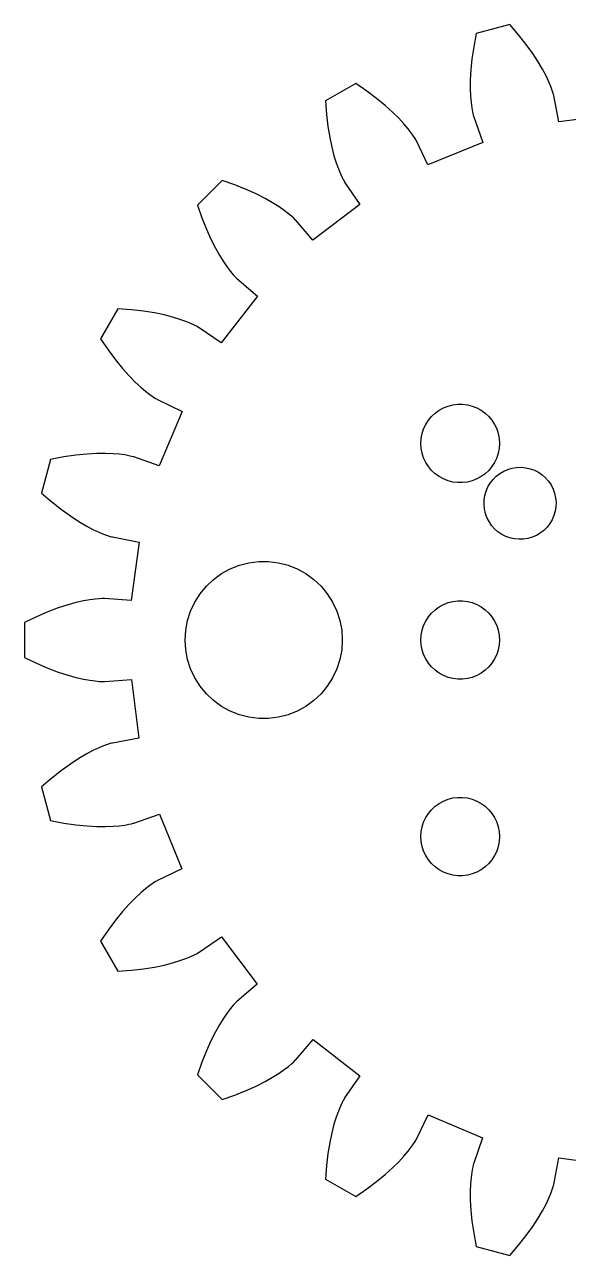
# Model space of a CAD drawing. Header units: metres. Extents: x -24.1 to 24.1, y 85.9 to 134.1.
# Drawn here: x -24.13 to -3.37, y 86.52 to 133.48 of the extents above; entities that cross this region are included whole.
import ezdxf

# ---------------------------------------------------------------- set-up
doc = ezdxf.new("R2010")
doc.units = ezdxf.units.M

msp = doc.modelspace()

# ---------------------------------------------------------------- linework, layer by layer
for p, q in [((-5.60429, 133.478), (-6.88533, 133.134)), ((-5.26854, 133.091), (-5.60429, 133.478)), ((-6.88533, 133.134), (-6.98279, 132.632)), ((-4.9785, 132.724), (-5.26854, 133.091)), ((-6.98279, 132.632), (-7.05064, 132.169)), ((-4.73155, 132.381), (-4.9785, 132.724)), ((-7.05064, 132.169), (-7.09277, 131.748)), ((-4.52492, 132.064), (-4.73155, 132.381)), ((-4.35561, 131.776), (-4.52492, 132.064)), ((-7.09277, 131.748), (-7.11319, 131.37)), ((-4.22044, 131.52), (-4.35561, 131.776)), ((-4.11612, 131.298), (-4.22044, 131.52)), ((-11.4898, 131.227), (-12.6383, 130.564)), ((-11.0654, 130.941), (-11.4898, 131.227)), ((-7.11319, 131.37), (-7.11589, 131.036)), ((-7.11589, 131.036), (-7.105, 130.747)), ((-4.03912, 131.113), (-4.11612, 131.298)), ((-3.98589, 130.967), (-4.03912, 131.113)), ((-12.6383, 130.564), (-12.6024, 130.053)), ((-10.6904, 130.661), (-11.0654, 130.941)), ((-10.3629, 130.394), (-10.6904, 130.661)), ((-7.105, 130.747), (-7.08455, 130.503)), ((-3.95264, 130.861), (-3.98589, 130.967)), ((-3.93558, 130.796), (-3.95264, 130.861)), ((-3.93077, 130.774), (-3.93558, 130.796)), ((-3.7406, 129.769), (-3.93077, 130.774)), ((-10.0813, 130.141), (-10.3629, 130.394)), ((-9.84322, 129.907), (-10.0813, 130.141)), ((-7.08455, 130.503), (-7.05875, 130.304)), ((-7.05875, 130.304), (-7.03162, 130.151)), ((-7.03162, 130.151), (-7.00729, 130.042)), ((-12.6024, 130.053), (-12.5482, 129.589)), ((-9.64644, 129.694), (-9.84322, 129.907)), ((-9.48831, 129.507), (-9.64644, 129.694)), ((-7.00729, 130.042), (-6.98979, 129.978)), ((-6.98979, 129.978), (-6.98308, 129.957)), ((-6.98308, 129.957), (-6.64108, 128.979)), ((-1.50261, 130.051), (-3.7406, 129.769)), ((-12.5482, 129.589), (-12.4799, 129.171)), ((-12.4799, 129.171), (-12.4018, 128.801)), ((-9.36607, 129.349), (-9.48831, 129.507)), ((-9.27673, 129.221), (-9.36607, 129.349)), ((-9.21712, 129.127), (-9.27673, 129.221)), ((-12.4018, 128.801), (-12.318, 128.478)), ((-9.18393, 129.069), (-9.21712, 129.127)), ((-9.17366, 129.049), (-9.18393, 129.069)), ((-8.72983, 128.128), (-9.17366, 129.049)), ((-6.64108, 128.979), (-8.72983, 128.128)), ((-12.318, 128.478), (-12.2326, 128.201)), ((-12.2326, 128.201), (-12.1497, 127.971)), ((-12.1497, 127.971), (-12.0734, 127.786)), ((-12.0734, 127.786), (-12.0075, 127.644)), ((-16.5923, 127.53), (-17.5301, 126.592)), ((-16.1082, 127.363), (-16.5923, 127.53)), ((-15.6737, 127.191), (-16.1082, 127.363)), ((-12.0075, 127.644), (-11.9559, 127.546)), ((-11.9559, 127.546), (-11.9223, 127.488)), ((-11.9223, 127.488), (-11.9103, 127.469)), ((-11.9103, 127.469), (-11.327, 126.614)), ((-15.2881, 127.017), (-15.6737, 127.191)), ((-14.9506, 126.845), (-15.2881, 127.017)), ((-14.66, 126.681), (-14.9506, 126.845)), ((-17.5301, 126.592), (-17.3631, 126.108)), ((-14.415, 126.527), (-14.66, 126.681)), ((-14.2139, 126.387), (-14.415, 126.527)), ((-14.0547, 126.265), (-14.2139, 126.387)), ((-11.327, 126.614), (-13.1241, 125.25)), ((-17.3631, 126.108), (-17.1906, 125.674)), ((-13.9354, 126.165), (-14.0547, 126.265)), ((-13.8535, 126.09), (-13.9354, 126.165)), ((-13.8064, 126.042), (-13.8535, 126.09)), ((-13.7914, 126.026), (-13.8064, 126.042)), ((-13.1241, 125.25), (-13.7914, 126.026)), ((-17.1906, 125.674), (-17.0166, 125.288)), ((-17.0166, 125.288), (-16.8453, 124.951)), ((-16.8453, 124.951), (-16.6807, 124.66)), ((-16.6807, 124.66), (-16.5267, 124.415)), ((-16.5267, 124.415), (-16.3869, 124.214)), ((-16.3869, 124.214), (-16.2652, 124.055)), ((-16.2652, 124.055), (-16.165, 123.935)), ((-16.165, 123.935), (-16.0896, 123.853)), ((-16.0896, 123.853), (-16.0423, 123.806)), ((-16.0423, 123.806), (-16.0258, 123.791)), ((-16.0258, 123.791), (-15.241, 123.116)), ((-15.241, 123.116), (-16.6241, 121.334)), ((-20.564, 122.638), (-21.2271, 121.49)), ((-20.0532, 122.602), (-20.564, 122.638)), ((-19.5889, 122.548), (-20.0532, 122.602)), ((-19.1714, 122.48), (-19.5889, 122.548)), ((-18.8011, 122.402), (-19.1714, 122.48)), ((-18.4778, 122.318), (-18.8011, 122.402)), ((-18.2013, 122.233), (-18.4778, 122.318)), ((-17.9708, 122.15), (-18.2013, 122.233)), ((-17.7856, 122.073), (-17.9708, 122.15)), ((-17.6444, 122.007), (-17.7856, 122.073)), ((-17.5457, 121.956), (-17.6444, 122.007)), ((-17.488, 121.922), (-17.5457, 121.956)), ((-17.4692, 121.91), (-17.488, 121.922)), ((-16.6241, 121.334), (-17.4692, 121.91)), ((-21.2271, 121.49), (-20.9406, 121.065)), ((-20.9406, 121.065), (-20.6615, 120.69)), ((-20.6615, 120.69), (-20.3936, 120.363)), ((-20.3936, 120.363), (-20.1408, 120.081)), ((-20.1408, 120.081), (-19.9066, 119.843)), ((-19.9066, 119.843), (-19.6944, 119.646)), ((-19.6944, 119.646), (-19.5074, 119.488)), ((-19.5074, 119.488), (-19.3486, 119.366)), ((-19.3486, 119.366), (-19.2209, 119.277)), ((-19.2209, 119.277), (-19.1269, 119.217)), ((-19.1269, 119.217), (-19.069, 119.184)), ((-19.069, 119.184), (-19.0492, 119.174)), ((-19.0492, 119.174), (-18.1163, 118.724)), ((-8.30373, 118.766), (-8.13866, 118.857)), ((-8.13866, 118.857), (-7.96352, 118.927)), ((-7.96352, 118.927), (-7.78107, 118.973)), ((-7.78107, 118.973), (-7.59418, 118.997)), ((-7.59418, 118.997), (-7.40581, 118.997)), ((-7.40581, 118.997), (-7.21892, 118.973)), ((-7.21892, 118.973), (-7.03647, 118.927)), ((-7.03647, 118.927), (-6.86133, 118.857)), ((-6.86133, 118.857), (-6.69626, 118.766)), ((-18.1163, 118.724), (-18.9911, 116.645)), ((-8.81445, 118.223), (-8.71352, 118.382)), ((-8.71352, 118.382), (-8.59344, 118.527)), ((-8.59344, 118.527), (-8.45613, 118.656)), ((-8.45613, 118.656), (-8.30373, 118.766)), ((-6.69626, 118.766), (-6.54385, 118.656)), ((-6.54385, 118.656), (-6.40654, 118.527)), ((-6.40654, 118.527), (-6.28647, 118.382)), ((-6.28647, 118.382), (-6.18553, 118.223)), ((-8.98816, 117.688), (-8.95287, 117.873)), ((-8.95287, 117.873), (-8.89465, 118.052)), ((-8.89465, 118.052), (-8.81445, 118.223)), ((-6.18553, 118.223), (-6.10533, 118.052)), ((-6.10533, 118.052), (-6.04712, 117.873)), ((-6.04712, 117.873), (-6.01183, 117.688)), ((-9, 117.5), (-8.98816, 117.688)), ((-8.98816, 117.312), (-9, 117.5)), ((-6.01183, 117.688), (-6, 117.5)), ((-6, 117.5), (-6.01183, 117.312)), ((-22.6317, 116.983), (-23.1344, 116.885)), ((-22.1691, 117.051), (-22.6317, 116.983)), ((-21.7482, 117.093), (-22.1691, 117.051)), ((-21.3703, 117.113), (-21.7482, 117.093)), ((-21.0363, 117.116), (-21.3703, 117.113)), ((-20.7471, 117.105), (-21.0363, 117.116)), ((-20.5031, 117.085), (-20.7471, 117.105)), ((-20.3044, 117.059), (-20.5031, 117.085)), ((-20.1509, 117.032), (-20.3044, 117.059)), ((-20.0423, 117.007), (-20.1509, 117.032)), ((-19.9778, 116.99), (-20.0423, 117.007)), ((-19.9566, 116.983), (-19.9778, 116.99)), ((-18.9911, 116.645), (-19.9566, 116.983)), ((-8.95287, 117.127), (-8.98816, 117.312)), ((-8.89465, 116.948), (-8.95287, 117.127)), ((-8.81445, 116.777), (-8.89465, 116.948)), ((-6.10533, 116.948), (-6.18553, 116.777)), ((-6.04712, 117.127), (-6.10533, 116.948)), ((-6.01183, 117.312), (-6.04712, 117.127)), ((-23.1344, 116.885), (-23.4776, 115.604)), ((-8.71352, 116.618), (-8.81445, 116.777)), ((-8.59344, 116.473), (-8.71352, 116.618)), ((-8.45613, 116.344), (-8.59344, 116.473)), ((-6.40654, 116.473), (-6.54385, 116.344)), ((-6.28647, 116.618), (-6.40654, 116.473)), ((-6.18553, 116.777), (-6.28647, 116.618)), ((-5.83914, 116.44), (-5.68066, 116.509)), ((-5.68066, 116.509), (-5.51485, 116.557)), ((-5.51485, 116.557), (-5.3443, 116.584)), ((-5.3443, 116.584), (-5.17172, 116.589)), ((-5.17172, 116.589), (-4.9998, 116.573)), ((-4.9998, 116.573), (-4.8313, 116.535)), ((-4.8313, 116.535), (-4.66882, 116.477)), ((-4.66882, 116.477), (-4.51497, 116.398)), ((-8.30373, 116.234), (-8.45613, 116.344)), ((-8.13866, 116.143), (-8.30373, 116.234)), ((-7.96352, 116.073), (-8.13866, 116.143)), ((-7.78107, 116.027), (-7.96352, 116.073)), ((-7.59418, 116.003), (-7.78107, 116.027)), ((-7.40581, 116.003), (-7.59418, 116.003)), ((-7.21892, 116.027), (-7.40581, 116.003)), ((-7.03647, 116.073), (-7.21892, 116.027)), ((-6.86133, 116.143), (-7.03647, 116.073)), ((-6.69626, 116.234), (-6.86133, 116.143)), ((-6.54385, 116.344), (-6.69626, 116.234)), ((-6.44003, 115.839), (-6.35214, 115.988)), ((-6.35214, 115.988), (-6.24631, 116.124)), ((-6.24631, 116.124), (-6.12421, 116.246)), ((-6.12421, 116.246), (-5.98776, 116.352)), ((-5.98776, 116.352), (-5.83914, 116.44)), ((-4.51497, 116.398), (-4.37216, 116.301)), ((-4.37216, 116.301), (-4.24263, 116.187)), ((-4.24263, 116.187), (-4.12845, 116.058)), ((-4.12845, 116.058), (-4.03139, 115.915)), ((-23.4776, 115.604), (-23.091, 115.269)), ((-6.5838, 115.344), (-6.55679, 115.515)), ((-6.55679, 115.515), (-6.50862, 115.681)), ((-6.50862, 115.681), (-6.44003, 115.839)), ((-4.03139, 115.915), (-3.95299, 115.761)), ((-3.95299, 115.761), (-3.8945, 115.599)), ((-3.8945, 115.599), (-3.85683, 115.43)), ((-23.091, 115.269), (-22.7243, 114.979)), ((-6.58923, 115.172), (-6.5838, 115.344)), ((-6.57298, 115), (-6.58923, 115.172)), ((-3.84601, 115.086), (-3.87302, 114.915)), ((-3.85683, 115.43), (-3.84059, 115.258)), ((-3.84059, 115.258), (-3.84601, 115.086)), ((-22.7243, 114.979), (-22.3809, 114.732)), ((-22.3809, 114.732), (-22.0638, 114.525)), ((-6.53531, 114.831), (-6.57298, 115)), ((-6.47682, 114.669), (-6.53531, 114.831)), ((-6.39842, 114.515), (-6.47682, 114.669)), ((-3.98978, 114.591), (-4.07767, 114.442)), ((-3.92119, 114.749), (-3.98978, 114.591)), ((-3.87302, 114.915), (-3.92119, 114.749)), ((-22.0638, 114.525), (-21.7759, 114.356)), ((-21.7759, 114.356), (-21.52, 114.22)), ((-21.52, 114.22), (-21.2985, 114.116)), ((-21.2985, 114.116), (-21.1135, 114.039)), ((-6.30136, 114.372), (-6.39842, 114.515)), ((-6.18718, 114.243), (-6.30136, 114.372)), ((-6.05765, 114.128), (-6.18718, 114.243)), ((-5.91484, 114.031), (-6.05765, 114.128)), ((-4.3056, 114.184), (-4.44205, 114.078)), ((-4.1835, 114.306), (-4.3056, 114.184)), ((-4.07767, 114.442), (-4.1835, 114.306)), ((-21.1135, 114.039), (-20.967, 113.986)), ((-20.967, 113.986), (-20.8608, 113.953)), ((-20.8608, 113.953), (-20.7962, 113.936)), ((-20.7962, 113.936), (-20.7745, 113.931)), ((-20.7745, 113.931), (-19.757, 113.738)), ((-19.757, 113.738), (-20.0639, 111.504)), ((-5.76099, 113.953), (-5.91484, 114.031)), ((-5.59851, 113.895), (-5.76099, 113.953)), ((-5.43001, 113.857), (-5.59851, 113.895)), ((-5.2581, 113.841), (-5.43001, 113.857)), ((-5.08551, 113.846), (-5.2581, 113.841)), ((-4.91496, 113.873), (-5.08551, 113.846)), ((-4.74915, 113.921), (-4.91496, 113.873)), ((-4.59067, 113.99), (-4.74915, 113.921)), ((-4.44205, 114.078), (-4.59067, 113.99)), ((-16.6075, 112.533), (-16.2773, 112.714)), ((-16.2773, 112.714), (-15.927, 112.853)), ((-15.927, 112.853), (-15.5621, 112.947)), ((-15.5621, 112.947), (-15.1884, 112.994)), ((-15.1884, 112.994), (-14.8116, 112.994)), ((-14.8116, 112.994), (-14.4379, 112.947)), ((-14.4379, 112.947), (-14.0729, 112.853)), ((-14.0729, 112.853), (-13.7227, 112.714)), ((-13.7227, 112.714), (-13.3925, 112.533)), ((-17.1869, 112.054), (-16.9123, 112.312)), ((-16.9123, 112.312), (-16.6075, 112.533)), ((-13.3925, 112.533), (-13.0877, 112.312)), ((-13.0877, 112.312), (-12.8131, 112.054)), ((-17.6289, 111.445), (-17.427, 111.763)), ((-17.427, 111.763), (-17.1869, 112.054)), ((-12.8131, 112.054), (-12.5729, 111.763)), ((-12.5729, 111.763), (-12.3711, 111.445)), ((-22.4831, 111.34), (-22.8429, 111.222)), ((-22.1613, 111.429), (-22.4831, 111.34)), ((-21.8791, 111.493), (-22.1613, 111.429)), ((-21.6381, 111.537), (-21.8791, 111.493)), ((-21.4395, 111.563), (-21.6381, 111.537)), ((-21.2842, 111.577), (-21.4395, 111.563)), ((-21.173, 111.581), (-21.2842, 111.577)), ((-21.1062, 111.581), (-21.173, 111.581)), ((-21.084, 111.58), (-21.1062, 111.581)), ((-20.0639, 111.504), (-21.084, 111.58)), ((-17.7893, 111.104), (-17.6289, 111.445)), ((-12.3711, 111.445), (-12.2107, 111.104)), ((-8.30373, 111.266), (-8.13866, 111.357)), ((-8.13866, 111.357), (-7.96352, 111.427)), ((-7.96352, 111.427), (-7.78107, 111.473)), ((-7.78107, 111.473), (-7.59418, 111.497)), ((-7.59418, 111.497), (-7.40581, 111.497)), ((-7.40581, 111.497), (-7.21892, 111.473)), ((-7.21892, 111.473), (-7.03647, 111.427)), ((-7.03647, 111.427), (-6.86133, 111.357)), ((-6.86133, 111.357), (-6.69626, 111.266)), ((-23.6678, 110.887), (-24.1281, 110.663)), ((-23.2385, 111.073), (-23.6678, 110.887)), ((-22.8429, 111.222), (-23.2385, 111.073)), ((-17.9057, 110.746), (-17.7893, 111.104)), ((-12.2107, 111.104), (-12.0942, 110.746)), ((-8.81445, 110.723), (-8.71352, 110.882)), ((-8.71352, 110.882), (-8.59344, 111.027)), ((-8.59344, 111.027), (-8.45613, 111.156)), ((-8.45613, 111.156), (-8.30373, 111.266)), ((-6.69626, 111.266), (-6.54385, 111.156)), ((-6.54385, 111.156), (-6.40654, 111.027)), ((-6.40654, 111.027), (-6.28647, 110.882)), ((-6.28647, 110.882), (-6.18553, 110.723)), ((-24.1281, 110.663), (-24.1281, 109.337)), ((-18, 110), (-17.9763, 110.376)), ((-17.9763, 110.376), (-17.9057, 110.746)), ((-12.0942, 110.746), (-12.0237, 110.376)), ((-12.0237, 110.376), (-12, 110)), ((-8.98816, 110.188), (-8.95287, 110.373)), ((-8.95287, 110.373), (-8.89465, 110.552)), ((-8.89465, 110.552), (-8.81445, 110.723)), ((-6.18553, 110.723), (-6.10533, 110.552)), ((-6.10533, 110.552), (-6.04712, 110.373)), ((-6.04712, 110.373), (-6.01183, 110.188)), ((-17.9763, 109.624), (-18, 110)), ((-12, 110), (-12.0237, 109.624)), ((-9, 110), (-8.98816, 110.188)), ((-8.98816, 109.812), (-9, 110)), ((-6.01183, 110.188), (-6, 110)), ((-6, 110), (-6.01183, 109.812)), ((-17.9057, 109.254), (-17.9763, 109.624)), ((-12.0237, 109.624), (-12.0942, 109.254)), ((-8.95287, 109.627), (-8.98816, 109.812)), ((-8.89465, 109.448), (-8.95287, 109.627)), ((-8.81445, 109.277), (-8.89465, 109.448)), ((-6.10533, 109.448), (-6.18553, 109.277)), ((-6.04712, 109.627), (-6.10533, 109.448)), ((-6.01183, 109.812), (-6.04712, 109.627)), ((-24.1281, 109.337), (-23.6678, 109.113)), ((-23.6678, 109.113), (-23.2385, 108.927)), ((-17.7893, 108.896), (-17.9057, 109.254)), ((-12.0942, 109.254), (-12.2107, 108.896)), ((-8.71352, 109.118), (-8.81445, 109.277)), ((-8.59344, 108.973), (-8.71352, 109.118)), ((-8.45613, 108.844), (-8.59344, 108.973)), ((-6.40654, 108.973), (-6.54385, 108.844)), ((-6.28647, 109.118), (-6.40654, 108.973)), ((-6.18553, 109.277), (-6.28647, 109.118)), ((-23.2385, 108.927), (-22.8429, 108.778)), ((-22.8429, 108.778), (-22.4831, 108.66)), ((-22.4831, 108.66), (-22.1613, 108.571)), ((-22.1613, 108.571), (-21.8791, 108.507)), ((-21.8791, 108.507), (-21.6381, 108.463)), ((-21.084, 108.42), (-20.0514, 108.497)), ((-20.0514, 108.497), (-19.7694, 106.259)), ((-17.6289, 108.555), (-17.7893, 108.896)), ((-17.427, 108.237), (-17.6289, 108.555)), ((-12.3711, 108.555), (-12.5729, 108.237)), ((-12.2107, 108.896), (-12.3711, 108.555)), ((-8.30373, 108.734), (-8.45613, 108.844)), ((-8.13866, 108.643), (-8.30373, 108.734)), ((-7.96352, 108.573), (-8.13866, 108.643)), ((-7.78107, 108.527), (-7.96352, 108.573)), ((-7.59418, 108.503), (-7.78107, 108.527)), ((-7.40581, 108.503), (-7.59418, 108.503)), ((-7.21892, 108.527), (-7.40581, 108.503)), ((-7.03647, 108.573), (-7.21892, 108.527)), ((-6.86133, 108.643), (-7.03647, 108.573)), ((-6.69626, 108.734), (-6.86133, 108.643)), ((-6.54385, 108.844), (-6.69626, 108.734)), ((-21.6381, 108.463), (-21.4395, 108.437)), ((-21.4395, 108.437), (-21.2842, 108.423)), ((-21.2842, 108.423), (-21.173, 108.419)), ((-21.173, 108.419), (-21.1062, 108.419)), ((-21.1062, 108.419), (-21.084, 108.42)), ((-17.1869, 107.946), (-17.427, 108.237)), ((-12.5729, 108.237), (-12.8131, 107.946)), ((-16.9123, 107.688), (-17.1869, 107.946)), ((-16.6075, 107.467), (-16.9123, 107.688)), ((-13.0877, 107.688), (-13.3925, 107.467)), ((-12.8131, 107.946), (-13.0877, 107.688)), ((-16.2773, 107.286), (-16.6075, 107.467)), ((-15.927, 107.147), (-16.2773, 107.286)), ((-15.5621, 107.053), (-15.927, 107.147)), ((-14.0729, 107.147), (-14.4379, 107.053)), ((-13.7227, 107.286), (-14.0729, 107.147)), ((-13.3925, 107.467), (-13.7227, 107.286)), ((-15.1884, 107.006), (-15.5621, 107.053)), ((-14.8116, 107.006), (-15.1884, 107.006)), ((-14.4379, 107.053), (-14.8116, 107.006)), ((-19.7694, 106.259), (-20.7745, 106.069)), ((-21.52, 105.78), (-21.7759, 105.644)), ((-21.2985, 105.884), (-21.52, 105.78)), ((-21.1135, 105.961), (-21.2985, 105.884)), ((-20.967, 106.014), (-21.1135, 105.961)), ((-20.8608, 106.047), (-20.967, 106.014)), ((-20.7962, 106.064), (-20.8608, 106.047)), ((-20.7745, 106.069), (-20.7962, 106.064)), ((-22.3809, 105.268), (-22.7243, 105.021)), ((-22.0638, 105.475), (-22.3809, 105.268)), ((-21.7759, 105.644), (-22.0638, 105.475)), ((-23.091, 104.731), (-23.4776, 104.396)), ((-22.7243, 105.021), (-23.091, 104.731)), ((-23.4776, 104.396), (-23.1344, 103.115)), ((-8.30373, 103.766), (-8.13866, 103.857)), ((-8.13866, 103.857), (-7.96352, 103.927)), ((-7.96352, 103.927), (-7.78107, 103.973)), ((-7.78107, 103.973), (-7.59418, 103.997)), ((-7.59418, 103.997), (-7.40581, 103.997)), ((-7.40581, 103.997), (-7.21892, 103.973)), ((-7.21892, 103.973), (-7.03647, 103.927)), ((-7.03647, 103.927), (-6.86133, 103.857)), ((-6.86133, 103.857), (-6.69626, 103.766)), ((-19.9566, 103.017), (-18.9792, 103.359)), ((-18.9792, 103.359), (-18.1276, 101.27)), ((-8.81445, 103.223), (-8.71352, 103.382)), ((-8.71352, 103.382), (-8.59344, 103.527)), ((-8.59344, 103.527), (-8.45613, 103.656)), ((-8.45613, 103.656), (-8.30373, 103.766)), ((-6.69626, 103.766), (-6.54385, 103.656)), ((-6.54385, 103.656), (-6.40654, 103.527)), ((-6.40654, 103.527), (-6.28647, 103.382)), ((-6.28647, 103.382), (-6.18553, 103.223)), ((-23.1344, 103.115), (-22.6317, 103.017)), ((-22.6317, 103.017), (-22.1691, 102.949)), ((-22.1691, 102.949), (-21.7482, 102.907)), ((-21.7482, 102.907), (-21.3703, 102.887)), ((-21.3703, 102.887), (-21.0363, 102.884)), ((-21.0363, 102.884), (-20.7471, 102.895)), ((-20.7471, 102.895), (-20.5031, 102.915)), ((-20.5031, 102.915), (-20.3044, 102.941)), ((-20.3044, 102.941), (-20.1509, 102.968)), ((-20.1509, 102.968), (-20.0423, 102.993)), ((-20.0423, 102.993), (-19.9778, 103.01)), ((-19.9778, 103.01), (-19.9566, 103.017)), ((-8.98816, 102.688), (-8.95287, 102.873)), ((-8.95287, 102.873), (-8.89465, 103.052)), ((-8.89465, 103.052), (-8.81445, 103.223)), ((-6.18553, 103.223), (-6.10533, 103.052)), ((-6.10533, 103.052), (-6.04712, 102.873)), ((-6.04712, 102.873), (-6.01183, 102.688)), ((-9, 102.5), (-8.98816, 102.688)), ((-8.98816, 102.312), (-9, 102.5)), ((-6.01183, 102.688), (-6, 102.5)), ((-6, 102.5), (-6.01183, 102.312)), ((-8.95287, 102.127), (-8.98816, 102.312)), ((-8.89465, 101.948), (-8.95287, 102.127)), ((-8.81445, 101.777), (-8.89465, 101.948)), ((-6.10533, 101.948), (-6.18553, 101.777)), ((-6.04712, 102.127), (-6.10533, 101.948)), ((-6.01183, 102.312), (-6.04712, 102.127)), ((-8.71352, 101.618), (-8.81445, 101.777)), ((-8.59344, 101.473), (-8.71352, 101.618)), ((-8.45613, 101.344), (-8.59344, 101.473)), ((-6.40654, 101.473), (-6.54385, 101.344)), ((-6.28647, 101.618), (-6.40654, 101.473)), ((-6.18553, 101.777), (-6.28647, 101.618)), ((-18.1276, 101.27), (-19.0492, 100.826)), ((-8.30373, 101.234), (-8.45613, 101.344)), ((-8.13866, 101.143), (-8.30373, 101.234)), ((-7.96352, 101.073), (-8.13866, 101.143)), ((-7.78107, 101.027), (-7.96352, 101.073)), ((-7.59418, 101.003), (-7.78107, 101.027)), ((-7.40581, 101.003), (-7.59418, 101.003)), ((-7.21892, 101.027), (-7.40581, 101.003)), ((-7.03647, 101.073), (-7.21892, 101.027)), ((-6.86133, 101.143), (-7.03647, 101.073)), ((-6.69626, 101.234), (-6.86133, 101.143)), ((-6.54385, 101.344), (-6.69626, 101.234)), ((-19.5074, 100.512), (-19.6944, 100.354)), ((-19.3486, 100.634), (-19.5074, 100.512)), ((-19.2209, 100.723), (-19.3486, 100.634)), ((-19.1269, 100.783), (-19.2209, 100.723)), ((-19.069, 100.816), (-19.1269, 100.783)), ((-19.0492, 100.826), (-19.069, 100.816)), ((-19.9066, 100.157), (-20.1408, 99.9187)), ((-19.6944, 100.354), (-19.9066, 100.157)), ((-20.3936, 99.6371), (-20.6615, 99.3096)), ((-20.1408, 99.9187), (-20.3936, 99.6371)), ((-20.6615, 99.3096), (-20.9406, 98.9346)), ((-20.9406, 98.9346), (-21.2271, 98.5102)), ((-17.4692, 98.0897), (-16.6137, 98.673)), ((-16.6137, 98.673), (-15.2505, 96.8759)), ((-21.2271, 98.5102), (-20.564, 97.3617)), ((-18.8011, 97.5982), (-18.4778, 97.682)), ((-18.4778, 97.682), (-18.2013, 97.7674)), ((-18.2013, 97.7674), (-17.9708, 97.8503)), ((-17.9708, 97.8503), (-17.7856, 97.9266)), ((-17.7856, 97.9266), (-17.6444, 97.9925)), ((-17.6444, 97.9925), (-17.5457, 98.0441)), ((-17.5457, 98.0441), (-17.488, 98.0777)), ((-17.488, 98.0777), (-17.4692, 98.0897)), ((-20.564, 97.3617), (-20.0532, 97.3976)), ((-20.0532, 97.3976), (-19.5889, 97.4518)), ((-19.5889, 97.4518), (-19.1714, 97.5201)), ((-19.1714, 97.5201), (-18.8011, 97.5982)), ((-15.2505, 96.8759), (-16.0258, 96.2086)), ((-16.2652, 95.9453), (-16.3869, 95.7861)), ((-16.165, 96.0646), (-16.2652, 95.9453)), ((-16.0896, 96.1465), (-16.165, 96.0646)), ((-16.0423, 96.1936), (-16.0896, 96.1465)), ((-16.0258, 96.2086), (-16.0423, 96.1936)), ((-16.6807, 95.34), (-16.8453, 95.0494)), ((-16.5267, 95.585), (-16.6807, 95.34)), ((-16.3869, 95.7861), (-16.5267, 95.585)), ((-16.8453, 95.0494), (-17.0166, 94.7119)), ((-17.0166, 94.7119), (-17.1906, 94.3263)), ((-13.7914, 93.9742), (-13.116, 94.759)), ((-13.116, 94.759), (-11.334, 93.3759)), ((-17.1906, 94.3263), (-17.3631, 93.8918)), ((-13.8535, 93.9104), (-13.8064, 93.9577)), ((-13.8064, 93.9577), (-13.7914, 93.9742)), ((-17.3631, 93.8918), (-17.5301, 93.4077)), ((-14.66, 93.3193), (-14.415, 93.4733)), ((-14.415, 93.4733), (-14.2139, 93.6131)), ((-14.2139, 93.6131), (-14.0547, 93.7348)), ((-14.0547, 93.7348), (-13.9354, 93.835)), ((-13.9354, 93.835), (-13.8535, 93.9104)), ((-17.5301, 93.4077), (-16.5923, 92.4699)), ((-15.6737, 92.8094), (-15.2881, 92.9834)), ((-15.2881, 92.9834), (-14.9506, 93.1547)), ((-14.9506, 93.1547), (-14.66, 93.3193)), ((-11.334, 93.3759), (-11.9103, 92.5308)), ((-16.5923, 92.4699), (-16.1082, 92.6369)), ((-16.1082, 92.6369), (-15.6737, 92.8094)), ((-11.9223, 92.512), (-11.9559, 92.4543)), ((-11.9103, 92.5308), (-11.9223, 92.512)), ((-12.0734, 92.2144), (-12.1497, 92.0292)), ((-12.0075, 92.3556), (-12.0734, 92.2144)), ((-11.9559, 92.4543), (-12.0075, 92.3556)), ((-12.2326, 91.7987), (-12.318, 91.5222)), ((-12.1497, 92.0292), (-12.2326, 91.7987)), ((-9.17366, 90.9508), (-8.72438, 91.8837)), ((-8.72438, 91.8837), (-6.64522, 91.0089)), ((-12.4018, 91.1989), (-12.4799, 90.8286)), ((-12.318, 91.5222), (-12.4018, 91.1989)), ((-12.4799, 90.8286), (-12.5482, 90.4111)), ((-9.48831, 90.4926), (-9.36607, 90.6514)), ((-9.36607, 90.6514), (-9.27673, 90.7791)), ((-9.27673, 90.7791), (-9.21712, 90.8731)), ((-9.21712, 90.8731), (-9.18393, 90.931)), ((-9.18393, 90.931), (-9.17366, 90.9508)), ((-6.64522, 91.0089), (-6.98308, 90.0434)), ((-12.5482, 90.4111), (-12.6024, 89.9468)), ((-9.84322, 90.0934), (-9.64644, 90.3056)), ((-9.64644, 90.3056), (-9.48831, 90.4926)), ((-3.93077, 89.2255), (-3.73827, 90.243)), ((-3.73827, 90.243), (-1.50354, 89.9361)), ((-12.6024, 89.9468), (-12.6383, 89.436)), ((-10.3629, 89.6064), (-10.0813, 89.8592)), ((-10.0813, 89.8592), (-9.84322, 90.0934)), ((-7.05875, 89.6956), (-7.08455, 89.4969)), ((-7.03162, 89.8491), (-7.05875, 89.6956)), ((-7.00729, 89.9577), (-7.03162, 89.8491)), ((-6.98979, 90.0222), (-7.00729, 89.9577)), ((-6.98308, 90.0434), (-6.98979, 90.0222)), ((-12.6383, 89.436), (-11.4898, 88.7729)), ((-11.0654, 89.0594), (-10.6904, 89.3385)), ((-10.6904, 89.3385), (-10.3629, 89.6064)), ((-7.105, 89.2529), (-7.11589, 88.9637)), ((-7.08455, 89.4969), (-7.105, 89.2529)), ((-3.93558, 89.2038), (-3.93077, 89.2255)), ((-11.4898, 88.7729), (-11.0654, 89.0594)), ((-7.11589, 88.9637), (-7.11319, 88.6297)), ((-4.11612, 88.7015), (-4.03912, 88.8865)), ((-4.03912, 88.8865), (-3.98589, 89.033)), ((-3.98589, 89.033), (-3.95264, 89.1392)), ((-3.95264, 89.1392), (-3.93558, 89.2038)), ((-7.11319, 88.6297), (-7.09277, 88.2518)), ((-4.35561, 88.2241), (-4.22044, 88.48)), ((-4.22044, 88.48), (-4.11612, 88.7015)), ((-7.09277, 88.2518), (-7.05064, 87.8309)), ((-7.05064, 87.8309), (-6.98279, 87.3683)), ((-4.73155, 87.6191), (-4.52492, 87.9362)), ((-4.52492, 87.9362), (-4.35561, 88.2241)), ((-6.98279, 87.3683), (-6.88533, 86.8656)), ((-4.9785, 87.2757), (-4.73155, 87.6191)), ((-5.60429, 86.5224), (-5.26854, 86.909)), ((-5.26854, 86.909), (-4.9785, 87.2757)), ((-6.88533, 86.8656), (-5.60429, 86.5224))]:
    msp.add_line(p, q)

doc.saveas('drawing.dxf')
